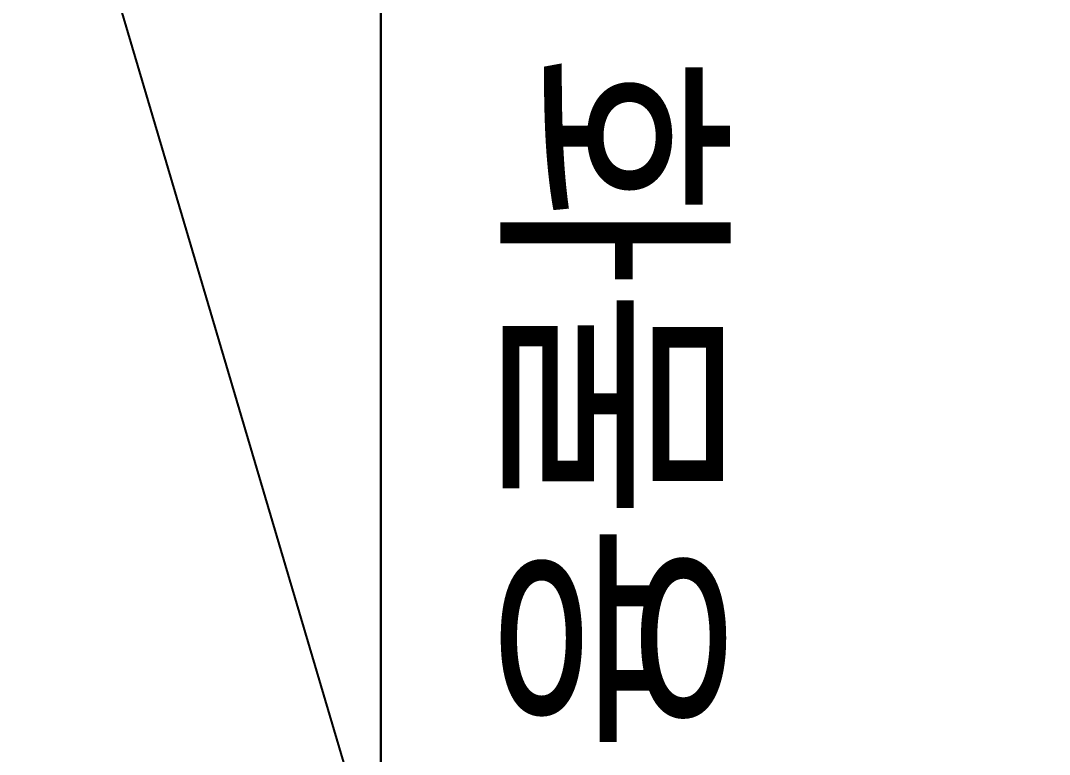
# Model space of a CAD drawing. Header units: millimetres. Extents: x 13515 to 183937, y -33900 to -660.
# Drawn here: x 119528.37 to 119567.21, y -19611.01 to -19583.3 of the extents above; entities that cross this region are included whole.
import ezdxf
from ezdxf.enums import TextEntityAlignment as Align

# ---------------------------------------------------------------- set-up
doc = ezdxf.new("R2010")
doc.units = ezdxf.units.MM
doc.header["$LTSCALE"] = 100
doc.header["$MEASUREMENT"] = 0
doc.layers.get('0').update_dxf_attribs({"linetype": 'CONTINUOUS'})
doc.layers.add('ELE9', color=9, linetype='CONTINUOUS')
doc.layers.add('주차-화물', color=251, linetype='CONTINUOUS')
doc.styles.add('나눔바른고딕', font='NanumBarunGothic.ttf')

# ---------------------------------------------------------------- blocks, each defined once
blk = doc.blocks.new('A$C9dd89177')
at = {"layer": '주차-화물', "ltscale": 0.1}
blk.add_lwpolyline([(0, 0), (11000, 0), (11000, 3250), (0, 3250), (0, 0), (11000, 3250)], dxfattribs=at)
at = {"layer": '주차-화물', "style": '나눔바른고딕'}
blk.add_text('화물용', height=450, dxfattribs=at).set_placement((9831.5, 560.8), align=Align.MIDDLE_CENTER)
blk = doc.blocks.new('FGHJ')
at = {"layer": 'ELE9', "ltscale": 0.1, "rotation": 270}
for p in [(37053624.1, 51646.3), (37056874.1, 51646.3)]:
    blk.add_blockref('A$C9dd89177', p, dxfattribs=at)

msp = doc.modelspace()

# ---------------------------------------------------------------- block references
at = {"xscale": 0.01565102769230769, "yscale": 0.01565102769230769, "zscale": 0.01565102769230769}
msp.add_blockref('FGHJ', (-460436.194, -20252.242), dxfattribs=at)

doc.saveas('drawing.dxf')
